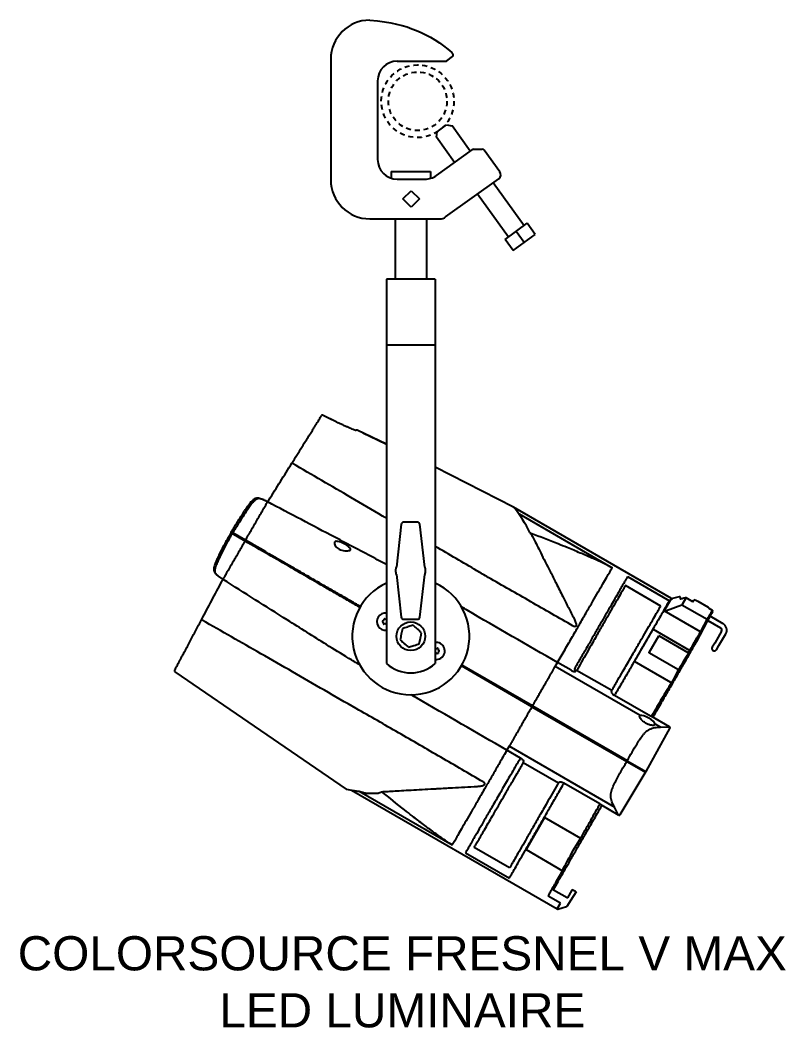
# Model space of a CAD drawing. Extents: x 5 to 346, y -5 to 215.
# Drawn here: x 65.04 to 84.65, y 63.89 to 89.68 of the extents above; entities that cross this region are included whole.
import ezdxf

# ---------------------------------------------------------------- set-up
doc = ezdxf.new("R2010")
doc.units = 0
doc.header["$LTSCALE"] = 0.5
doc.header["$MEASUREMENT"] = 0
doc.linetypes.add('HIDDEN', pattern=[0.375, 0.25, -0.125])
doc.layers.get('0').update_dxf_attribs({"linetype": 'CONTINUOUS'})
doc.layers.add('RISER', color=7, linetype='CONTINUOUS')
doc.styles.add('ARIAL', font='arial.ttf')

# ---------------------------------------------------------------- blocks, each defined once
blk = doc.blocks.new('*U75')
at = {"layer": 'RISER'}
for p, q in [((-2.224, 1.075), (-2.224, -2.01)), ((0.747, 1.037), (0.896, 1.145)), ((0.879, 1.246), (0.904, 1.213)), ((-0.524, 1.025), (0.715, 1.025)), ((-1.024, 0.525), (-1.024, -1.495)), ((0.503, -0.78), (0.743, -0.607)), ((0.743, -0.607), (0.882, -0.63)), ((1.347, -1.275), (0.882, -0.63)), ((0.481, -0.92), (0.503, -0.78)), ((0.946, -1.565), (0.481, -0.92)), ((0.48, -1.9), (1.396, -1.24)), ((1.431, -1.229), (1.656, -1.229)), ((2.104, -1.808), (1.705, -1.254)), ((-0.674, -1.802), (0.326, -1.802)), ((-0.674, -1.802), (-0.674, -1.972)), ((0.326, -1.802), (0.326, -1.972)), ((-0.524, -1.995), (0.188, -1.995)), ((0.717, -2.962), (2.076, -1.983)), ((-0.38, -2.502), (-0.168, -2.29)), ((-0.168, -2.29), (0.045, -2.502)), ((2.724, -3.185), (1.932, -2.087)), ((-0.168, -2.715), (-0.38, -2.502)), ((0.045, -2.502), (-0.168, -2.715)), ((2.323, -3.475), (1.531, -2.376)), ((-1.224, -3.01), (0.571, -3.01)), ((-0.574, -3.01), (-0.574, -4.55)), ((0.226, -3.01), (0.226, -4.55)), ((2.239, -3.535), (2.807, -3.125)), ((2.728, -3.614), (2.523, -3.33)), ((3.012, -3.409), (2.807, -3.125)), ((2.444, -3.819), (2.239, -3.535)), ((2.444, -3.819), (3.012, -3.409)), ((0.451, -4.55), (-0.799, -4.55)), ((-0.799, -4.55), (-0.799, -6.245)), ((0.451, -4.55), (0.451, -6.245)), ((0.451, -6.245), (-0.799, -6.245)), ((-0.799, -6.245), (-0.799, -14.393)), ((0.451, -6.245), (0.451, -14.393)), ((-2.433, -8.038), (-2.433, -8.038)), ((-2.071, -8.214), (-2.071, -8.214)), ((-0.799, -8.777), (-1.551, -8.417)), ((-3.221, -9.264), (-3.22, -9.263)), ((-3.202, -9.273), (-3.202, -9.273)), ((-3.854, -10.276), (-3.842, -10.256)), ((-3.841, -10.256), (-3.842, -10.256)), ((-4.416, -10.462), (-4.431, -10.485)), ((6.498, -12.727), (2.455, -10.393)), ((2.48, -10.408), (2.477, -10.406)), ((2.597, -10.562), (4.982, -11.939)), ((-0.419, -10.829), (-0.544, -11.926)), ((-0.005, -10.773), (-0.356, -10.773)), ((0.182, -11.923), (0.057, -10.828)), ((-4.773, -11.025), (-4.785, -11.046)), ((-4.42, -11.257), (-4.748, -11.068)), ((-4.408, -11.236), (-4.736, -11.046)), ((-4.885, -11.234), (-5.081, -11.611)), ((-5.047, -11.638), (-4.848, -11.256)), ((-4.865, -11.197), (-4.865, -11.197)), ((-4.848, -11.256), (-4.828, -11.218)), ((-5.081, -11.611), (-5.016, -11.484)), ((-5.016, -11.483), (-5.015, -11.483)), ((-5.016, -11.485), (-5.016, -11.484)), ((-5.015, -11.483), (-4.998, -11.45)), ((-4.998, -11.45), (-4.998, -11.45)), ((-5.17, -11.796), (-5.178, -11.814)), ((-5.177, -11.812), (-5.178, -11.814)), ((-5.118, -11.685), (-5.128, -11.704)), ((-5.119, -11.685), (-5.118, -11.684)), ((-5.082, -11.612), (-5.09, -11.629)), ((-5.085, -11.619), (-5.081, -11.611)), ((-5.082, -11.611), (-5.081, -11.611)), ((-5.081, -11.611), (-5.081, -11.611)), ((-5.201, -11.879), (-5.203, -11.882)), ((-5.199, -11.872), (-5.202, -11.882)), ((-5.198, -11.869), (-5.199, -11.872)), ((-0.544, -12.111), (-0.419, -13.207)), ((0.057, -13.205), (0.182, -12.11)), ((4.983, -11.94), (4.979, -11.946)), ((-4.974, -12.216), (-4.986, -12.237)), ((-4.985, -12.238), (-4.986, -12.237)), ((5.376, -12.167), (6.447, -12.785)), ((6.225, -12.921), (5.319, -12.398)), ((6.315, -13.044), (6.498, -12.727)), ((6.767, -12.896), (6.369, -13.045)), ((6.701, -12.685), (6.528, -12.731)), ((6.726, -12.706), (6.722, -12.747)), ((6.767, -12.896), (6.773, -12.884)), ((7.412, -13.269), (6.767, -12.896)), ((6.87, -12.716), (6.773, -12.884)), ((6.87, -12.716), (6.871, -12.716)), ((6.873, -12.712), (6.871, -12.716)), ((7.045, -12.812), (6.873, -12.712)), ((7.045, -12.812), (7.072, -12.773)), ((7.444, -12.956), (7.184, -12.806)), ((7.245, -13.58), (6.315, -13.044)), ((6.369, -13.045), (6.363, -13.046)), ((7.55, -13.034), (7.462, -12.984)), ((7.55, -13.034), (7.55, -13.034)), ((-5.534, -13.272), (-5.534, -13.271)), ((-5.517, -13.282), (-5.517, -13.283)), ((-0.356, -13.261), (-0.005, -13.261)), ((-0.114, -13.412), (-0.251, -13.457)), ((7.153, -13.825), (7.418, -13.325)), ((7.257, -13.557), (7.412, -13.269)), ((7.412, -13.269), (7.419, -13.257)), ((7.434, -13.294), (7.758, -13.481)), ((7.82, -13.373), (7.492, -13.183)), ((-0.388, -13.502), (-0.418, -13.643)), ((5.556, -14.339), (6.031, -13.517)), ((6.031, -13.517), (6.966, -14.057)), ((7.781, -13.566), (7.606, -13.87)), ((7.714, -13.932), (7.889, -13.629)), ((0.041, -13.887), (0.071, -13.746)), ((5.927, -14.111), (6.172, -13.686)), ((6.189, -13.685), (6.922, -14.108)), ((7.146, -13.822), (7.147, -13.822)), ((7.153, -13.825), (7.147, -13.822)), ((7.606, -13.87), (7.543, -13.978)), ((-0.233, -13.977), (-0.096, -13.932)), ((6.66, -14.543), (5.936, -14.124)), ((6.922, -14.108), (6.961, -14.064)), ((7.651, -14.04), (7.714, -13.932)), ((2.94, -15.478), (1.132, -14.434)), ((3.524, -14.466), (3.582, -14.366)), ((3.928, -14.566), (3.582, -14.366)), ((6.481, -14.874), (5.556, -14.339)), ((-6.221, -14.601), (-1.833, -17.605)), ((-6.221, -14.601), (-6.221, -14.601)), ((2.927, -15.499), (1.119, -14.455)), ((5.702, -15.723), (3.524, -14.466)), ((4.071, -14.567), (4.049, -14.591)), ((4.97, -15.085), (4.072, -14.567)), ((4.961, -15.117), (4.97, -15.086)), ((5.043, -15.21), (5.062, -15.177)), ((5.964, -15.742), (5.043, -15.21)), ((2.927, -15.499), (2.94, -15.478)), ((2.927, -15.499), (5.354, -16.9)), ((2.94, -15.478), (5.367, -16.879)), ((6, -15.726), (5.988, -15.745)), ((6.451, -16.013), (5.984, -15.743)), ((6.218, -16.021), (6.081, -15.942)), ((6.461, -16.041), (5.844, -17.154)), ((6.218, -16.021), (6.451, -16.013)), ((6.451, -16.013), (6.453, -16.014)), ((2.343, -16.511), (2.286, -16.611)), ((2.632, -16.811), (2.286, -16.611)), ((5.037, -18.066), (2.343, -16.511)), ((2.613, -16.843), (2.632, -16.811)), ((2.704, -16.934), (2.714, -16.903)), ((3.603, -17.453), (2.705, -16.935)), ((5.37, -16.909), (5.831, -17.175)), ((5.382, -16.888), (5.842, -17.153)), ((5.844, -17.154), (5.175, -18.267)), ((5.844, -17.154), (5.842, -17.153)), ((3.626, -17.429), (3.603, -17.453)), ((3.747, -17.454), (3.728, -17.487)), ((4.668, -17.987), (3.747, -17.454)), ((-1.821, -17.611), (-1.696, -17.634)), ((-1.696, -17.634), (-1.692, -17.636)), ((-1.693, -17.636), (3.571, -20.675)), ((-1.501, -17.66), (0.884, -19.037)), ((-1.328, -17.711), (-1.015, -17.71)), ((5.146, -18.273), (4.679, -18.003)), ((5.146, -18.273), (5.037, -18.066)), ((5.148, -18.274), (5.146, -18.273)), ((3.249, -18.334), (2.775, -19.156)), ((4.175, -18.868), (3.249, -18.334)), ((0.885, -19.037), (0.888, -19.031)), ((3.978, -19.189), (4.165, -18.885)), ((1.227, -19.235), (2.349, -19.883)), ((2.356, -19.622), (1.45, -19.099)), ((2.775, -19.156), (3.71, -19.696)), ((3.978, -19.189), (3.972, -19.198)), ((3.714, -19.689), (3.732, -19.633)), ((3.735, -19.628), (3.732, -19.633)), ((3.478, -20.179), (3.596, -19.97)), ((3.654, -20.53), (3.339, -20.347)), ((3.825, -20.391), (3.482, -20.193)), ((3.95, -20.197), (3.838, -20.387)), ((4.062, -20.239), (3.925, -20.451)), ((4.045, -20.229), (3.977, -20.19)), ((4.045, -20.229), (4.062, -20.239)), ((3.571, -20.675), (3.654, -20.53)), ((3.586, -20.677), (3.813, -20.616)), ((3.925, -20.451), (3.823, -20.608))]:
    blk.add_line(p, q, dxfattribs=at)
blk.add_lwpolyline([(-1.224, 2.075), (-1.027, 2.056), (-0.849, 2.033), (-0.687, 2.006), (-0.538, 1.975), (-0.4, 1.94), (-0.27, 1.901), (-0.146, 1.857), (-0.025, 1.809), (0.094, 1.757), (0.212, 1.699), (0.328, 1.637), (0.443, 1.57), (0.556, 1.498), (0.666, 1.42), (0.774, 1.336), (0.879, 1.246)], dxfattribs=at)
at = {"layer": 'RISER', "flags": 128}
for points in [[(-2.071, -8.214), (-2.433, -8.038), (-2.433, -8.038)], [(-2.071, -8.214), (-2.433, -8.038), (-2.433, -8.038)], [(-2.071, -8.214), (-2.107, -8.196), (-2.251, -8.127), (-2.433, -8.038)], [(-1.405, -8.487), (-1.369, -8.504), (-1.224, -8.573), (-0.799, -8.777)], [(2.455, -10.393), (0.451, -9.364)], [(7.44, -13.282), (7.459, -13.247), (7.534, -13.105), (7.557, -13.061)], [(7.42, -13.319), (7.42, -13.322), (7.418, -13.325)], [(7.622, -14.067), (7.642, -14.053), (7.651, -14.04)], [(6.677, -14.553), (6.658, -14.588), (6.582, -14.729), (6.508, -14.868)]]:
    blk.add_lwpolyline(points, dxfattribs=at)
at = {"layer": 'RISER', "linetype": 'HIDDEN'}
for radius in [0.93, 0.75]:
    blk.add_circle((0, 0), radius, dxfattribs=at)
at = {"layer": 'RISER'}
blk.add_circle((-0.174, -13.695), 0.367, dxfattribs=at)
for centre, radius, start, end in [((-1.224, 1.075), 1, 90, 180), ((0.715, 1.075), 0.05, 270, 309.8056), ((0.864, 1.183), 0.05, 309.8056, 37.5798), ((-0.524, 0.525), 0.5, 90, 180), ((1.431, -1.289), 0.06, 90, 125.7855), ((1.656, -1.289), 0.06, 35.7855, 90), ((-0.524, -1.495), 0.5, 180, 270), ((-1.224, -2.01), 1, 180, 270), ((0.188, -1.495), 0.5, 270, 305.7855), ((2.003, -1.881), 0.125, 305.7855, 35.7855), ((0.571, -2.76), 0.25, 270, 305.7855), ((-2.442, -8.056), 0.02, 64.1032, 148), ((-2.442, -8.056), 0.02, 64.068, 147.9515), ((-1.559, -8.435), 0.02, 65.2947, 164.0123), ((-0.283, -12.587), 3.515, 26.1992, 38.4348), ((2.618, -10.517), 0.0495, 223.6131, 244.6762), ((2.92, -11.01), 0.0559, 206.6676, 250.8806), ((-0.174, -13.695), 1.5, 114.6243, 65.3757), ((6.518, -12.693), 0.04, 240, 285), ((6.706, -12.704), 0.02, 354.375, 107.0854), ((6.863, -12.73), 0.02, 60, 105.0867), ((7.088, -12.785), 0.0199, 59.7775, 144.8455), ((-0.823, -13.32), 0.22, 83.6011, 276.3989), ((7.442, -12.979), 0.02, 348.1318, 60.1097), ((7.54, -13.051), 0.02, 332.0101, 60), ((7.54, -13.052), 0.0199, 332.24, 60.1916), ((-5.497, -13.234), 0.0518, 224.8977, 247.6299), ((-5.495, -13.231), 0.0562, 226.2844, 247.1967), ((-0.823, -13.32), 0.0787, 163.3771, 178.3771), ((-0.916, -13.355), 0.04, 332.0059, 69.7483), ((-0.9, -13.257), 0.04, 272.0059, 9.7483), ((-0.823, -13.32), 0.0787, 223.3771, 238.3771), ((-0.839, -13.417), 0.04, 32.0059, 129.7483), ((-0.823, -13.32), 0.0787, 103.3771, 118.3771), ((-0.807, -13.222), 0.04, 212.0059, 282.7266), ((-0.823, -13.32), 0.0787, 283.3771, 288.1431), ((7.727, -13.535), 0.188, 330, 60), ((7.727, -13.535), 0.0625, 330, 60), ((0.476, -14.07), 0.22, 60, 96.3989), ((0.476, -14.07), 0.22, 263.6011, 60), ((6.182, -13.702), 0.0189, 67.0044, 120.3901), ((0.476, -13.97), 0.04, 232.1998, 318.8712), ((0.476, -14.169), 0.04, 41.1288, 127.8002), ((0.476, -14.07), 0.0787, 52.5, 67.5), ((0.476, -14.07), 0.0787, 292.5, 307.5), ((0.562, -14.02), 0.04, 161.1288, 258.8712), ((0.562, -14.119), 0.04, 101.1288, 198.8712), ((0.476, -14.07), 0.0787, 352.5, 7.5), ((5.767, -14.223), 0.196, 30.4628, 35.1188), ((6.958, -14.074), 0.0185, 341.061, 65.4834), ((7.597, -14.009), 0.0625, 150, 293.2267), ((-0.174, -13.695), 0.937, 228.1897, 311.8103), ((-6.21, -14.584), 0.02, 153.4536, 235.465), ((-6.21, -14.584), 0.02, 152, 235.6018), ((4.079, -14.54), 0.0594, 154.8259, 239.6029), ((6.625, -14.618), 0.0833, 50.981, 64.7249), ((6.474, -14.891), 0.0192, 356.8452, 68.2112), ((6.443, -16.031), 0.02, 331, 348.7013), ((5.158, -18.257), 0.02, 311.2987, 329), ((3.487, -20.184), 0.01, 150.5, 240), ((3.967, -20.208), 0.02, 60, 149.5), ((3.806, -20.597), 0.02, 288.5596, 327), ((3.83, -20.382), 0.01, 240, 329.5), ((3.581, -20.658), 0.02, 240, 285)]:
    blk.add_arc(centre, radius, start, end, dxfattribs=at)
for centre, major_axis, ratio, start_param, end_param in [((-0.356, -10.835), (0.0606, -0.017), 0.988785, 1.841761, 3.2937), ((-0.005, -10.835), (0.0606, 0.017), 0.988785, 6.131077, 7.583017), ((4.83, -16.583), (4.632, 1.056), 0.885229, 0.851682, 0.870281), ((-0.356, -13.199), (0.0606, 0.017), 0.988785, 2.989485, 4.441424), ((-0.005, -13.199), (0.0606, -0.017), 0.988785, 4.983354, 6.435293), ((0.057, -13.205), (0.00086, 0.0075), 0.069473, 4.51422, 4.720343), ((5.883, -15.847), (0.195, -0.113), 0.305735, 0.247507, 2.894086), ((6.444, -16.029), (0.0243, 0.0149), 0.57609, 5.028937, 5.179935), ((5.157, -18.258), (0.0007, 0.0284), 0.57609, 4.244843, 4.395841)]:
    blk.add_ellipse(centre, major_axis=major_axis, ratio=ratio, start_param=start_param, end_param=end_param, dxfattribs=at)
for points, knots in [([(-3.22, -9.263), (-3.177, -9.195), (-3.092, -9.058), (-2.964, -8.854), (-2.855, -8.679), (-2.764, -8.534), (-2.698, -8.428), (-2.644, -8.341), (-2.596, -8.265), (-2.557, -8.202), (-2.519, -8.141), (-2.489, -8.094), (-2.47, -8.062), (-2.463, -8.051), (-2.459, -8.045)], [0, 0, 0, 0, 0.094879, 0.189762, 0.284287, 0.343855, 0.40327, 0.45281, 0.502358, 0.568912, 0.63566, 0.756781, 0.878383, 1, 1, 1, 1]), ([(-1.578, -8.43), (-1.583, -8.428), (-1.597, -8.424), (-1.628, -8.412), (-1.676, -8.393), (-1.735, -8.368), (-1.803, -8.339), (-1.878, -8.305), (-1.968, -8.264), (-2.033, -8.232), (-2.071, -8.214)], [0.1300216, 0.1300216, 0.1300216, 0.1300216, 0.1975383, 0.3059256, 0.4143161, 0.5232246, 0.6321348, 0.741656, 0.8511764, 1, 1, 1, 1]), ([(-3.81, -10.207), (-3.712, -10.05), (-3.515, -9.735), (-3.319, -9.421), (-3.221, -9.264)], [0, 0, 0, 0, 0.499687, 1, 1, 1, 1]), ([(-0.799, -10.672), (-0.831, -10.654), (-1.134, -10.479), (-1.935, -10.012), (-2.704, -9.564), (-3.202, -9.273), (-3.208, -9.27), (-3.214, -9.266), (-3.22, -9.263)], [0.3391679, 0.3391679, 0.3391679, 0.3391679, 0.3657736, 0.5886782, 1, 1, 1, 1.0048298, 1.0048298, 1.0048298, 1.0048298]), ([(-3.845, -10.251), (-3.857, -10.245), (-3.888, -10.229), (-3.939, -10.206), (-3.996, -10.184), (-4.045, -10.168), (-4.092, -10.159), (-4.136, -10.163), (-4.176, -10.178), (-4.214, -10.203), (-4.251, -10.237), (-4.291, -10.283), (-4.337, -10.344), (-4.379, -10.405), (-4.406, -10.446), (-4.416, -10.462)], [0.0003239, 0.0003239, 0.0003239, 0.0003239, 0.0560123, 0.1387199, 0.2175145, 0.3038173, 0.3659372, 0.4281991, 0.4923071, 0.5534273, 0.6212371, 0.7040175, 0.802441, 0.9254708, 1, 1, 1, 1]), ([(-4.408, -11.236), (-4.36, -11.152), (-4.26, -10.979), (-4.133, -10.76), (-4.03, -10.581), (-3.966, -10.47), (-3.919, -10.39), (-3.889, -10.338), (-3.866, -10.297), (-3.858, -10.283), (-3.854, -10.276)], [0, 0, 0, 0, 0.238123, 0.495164, 0.628011, 0.757813, 0.820871, 0.882331, 0.942052, 1, 1, 1, 1]), ([(-4.032, -10.176), (-4.032, -10.176), (-4.033, -10.176), (-4.054, -10.171), (-4.094, -10.17), (-4.153, -10.2), (-4.221, -10.264), (-4.291, -10.353), (-4.348, -10.437), (-4.381, -10.487), (-4.391, -10.503)], [0, 0, 0, 0, 0.000004, 0.008262, 0.142205, 0.284695, 0.453337, 0.677401, 0.902636, 1, 1, 1, 1]), ([(-3.842, -10.256), (-3.865, -10.244), (-3.908, -10.222), (-3.974, -10.194), (-4.014, -10.181), (-4.032, -10.176), (-4.032, -10.176)], [0, 0, 0, 0, 0.362093, 0.677231, 0.999989, 1, 1, 1, 1]), ([(-3.833, -10.245), (-3.833, -10.245), (-3.834, -10.246), (-3.838, -10.25), (-3.842, -10.251), (-3.844, -10.251), (-3.845, -10.251)], [0, 0, 0, 0, 0.0037591, 0.2935766, 0.6668823, 0.7568196, 0.7568196, 0.7568196, 0.7568196]), ([(-3.837, -10.257), (-3.838, -10.257), (-3.839, -10.256), (-3.84, -10.256), (-3.841, -10.256)], [0, 0, 0, 0, 0.958991, 1, 1, 1, 1]), ([(-0.799, -11.86), (-0.888, -11.812), (-1.327, -11.577), (-2.341, -11.045), (-3.264, -10.559), (-3.837, -10.257)], [0.1694371, 0.1694371, 0.1694371, 0.1694371, 0.2429146, 0.5304373, 1, 1, 1, 1]), ([(-3.833, -10.245), (-3.833, -10.245), (-3.829, -10.239), (-3.822, -10.226), (-3.813, -10.213), (-3.81, -10.207)], [0, 0, 0, 0, 0.007548, 0.56502, 1, 1, 1, 1]), ([(-4.773, -11.025), (-4.759, -11.003), (-4.729, -10.955), (-4.691, -10.895), (-4.592, -10.737), (-4.508, -10.605), (-4.431, -10.486)], [0, 0, 0, 0, 0.122355, 0.265972, 0.332488, 1, 1, 1, 1]), ([(-4.391, -10.503), (-4.469, -10.623), (-4.554, -10.756), (-4.654, -10.916), (-4.692, -10.976), (-4.722, -11.024), (-4.736, -11.046)], [0, 0, 0, 0, 0.669735, 0.736168, 0.87946, 1, 1, 1, 1]), ([(-4.785, -11.046), (-4.797, -11.069), (-4.824, -11.119), (-4.85, -11.17), (-4.865, -11.197)], [0, 0, 0, 0, 0.46003, 1, 1, 1, 1]), ([(-4.828, -11.218), (-4.813, -11.191), (-4.787, -11.141), (-4.76, -11.091), (-4.748, -11.068)], [0, 0, 0, 0, 0.543118, 1, 1, 1, 1]), ([(2.902, -11.063), (2.919, -11.097), (2.953, -11.165), (3.029, -11.317), (3.124, -11.504), (3.237, -11.729), (3.364, -11.98), (3.47, -12.189), (3.587, -12.42), (3.704, -12.652), (3.859, -12.956), (3.957, -13.149), (4.005, -13.245)], [0, 0, 0, 0, 0.107697, 0.215792, 0.323398, 0.430668, 0.538364, 0.645859, 0.67702, 0.801772, 0.900879, 1, 1, 1, 1]), ([(3.827, -11.424), (3.749, -11.393), (3.443, -11.269), (3.133, -11.151), (2.902, -11.063)], [0, 0, 0, 0, 0.251576, 1, 1, 1, 1]), ([(-4.998, -11.45), (-4.969, -11.394), (-4.933, -11.327), (-4.898, -11.259), (-4.891, -11.247)], [0, 0, 0, 0, 0.818564, 1, 1, 1, 1]), ([(-4.42, -11.257), (-4.468, -11.34), (-4.568, -11.513), (-4.695, -11.733), (-4.798, -11.912), (-4.862, -12.022), (-4.908, -12.103), (-4.938, -12.155), (-4.962, -12.195), (-4.97, -12.209), (-4.974, -12.216)], [0, 0, 0, 0, 0.238123, 0.495164, 0.628011, 0.757813, 0.820871, 0.882331, 0.942052, 1, 1, 1, 1]), ([(-4.865, -11.197), (-4.866, -11.199), (-4.873, -11.212), (-4.88, -11.224), (-4.885, -11.234)], [0, 0, 0, 0, 0.200095, 1, 1, 1, 1]), ([(-1.479, -12.955), (-1.488, -12.95), (-1.596, -12.888), (-1.801, -12.769), (-2.091, -12.602), (-2.425, -12.409), (-2.803, -12.191), (-3.481, -11.799), (-4.022, -11.487), (-4.42, -11.257)], [0.0014109, 0.0014109, 0.0014109, 0.0014109, 0.0108115, 0.1078628, 0.2050212, 0.3021508, 0.4471608, 0.5921813, 1, 1, 1, 1]), ([(-1.466, -12.934), (-1.476, -12.928), (-1.584, -12.866), (-1.789, -12.748), (-2.079, -12.58), (-2.413, -12.387), (-2.79, -12.169), (-3.469, -11.778), (-4.009, -11.466), (-4.408, -11.236)], [0.0009897, 0.0009897, 0.0009897, 0.0009897, 0.0103941, 0.1074864, 0.2046858, 0.3018563, 0.4469275, 0.5920093, 1, 1, 1, 1]), ([(-2.124, -11.281), (-2.118, -11.276), (-2.105, -11.263), (-2.065, -11.264), (-2.004, -11.277), (-1.935, -11.302), (-1.865, -11.336), (-1.803, -11.373), (-1.755, -11.411), (-1.724, -11.445), (-1.713, -11.472), (-1.726, -11.491), (-1.763, -11.504), (-1.826, -11.508), (-1.901, -11.503), (-1.976, -11.485), (-2.039, -11.455), (-2.086, -11.416), (-2.117, -11.373), (-2.134, -11.327), (-2.133, -11.296), (-2.126, -11.284), (-2.124, -11.281)], [0, 0, 0, 0, 0.044414, 0.10063, 0.155228, 0.208628, 0.259907, 0.309566, 0.358782, 0.408833, 0.460657, 0.510273, 0.569147, 0.627928, 0.68889, 0.737411, 0.785885, 0.828053, 0.870955, 0.92168, 0.981976, 1, 1, 1, 1]), ([(-4.998, -11.45), (-4.999, -11.452), (-5.005, -11.463), (-5.011, -11.474), (-5.016, -11.483)], [0, 0, 0, 0, 0.200146, 1, 1, 1, 1]), ([(-5.016, -11.484), (-5.016, -11.484), (-5.015, -11.484), (-5.015, -11.483), (-5.015, -11.483)], [0, 0, 0, 0, 0.019911, 1, 1, 1, 1]), ([(3.979, -13.433), (3.618, -13.225), (2.895, -12.809), (2.072, -12.341), (1.614, -12.073), (1.517, -12.016), (1.162, -11.809), (0.807, -11.601), (0.451, -11.393)], [0, 0, 0, 0, 0.440507, 0.881014, 1, 1, 1, 1.434535, 1.434535, 1.434535, 1.434535]), ([(4.983, -11.94), (4.983, -11.94), (4.983, -11.94), (4.982, -11.94), (4.981, -11.939), (4.98, -11.939), (4.978, -11.938), (4.975, -11.936), (4.97, -11.934), (4.962, -11.93), (4.89, -11.893), (4.723, -11.811), (4.46, -11.691), (4.152, -11.558), (3.939, -11.471), (3.827, -11.424)], [0, 0, 0, 0, 0.000002, 0.000095, 0.001021, 0.002601, 0.004396, 0.007049, 0.011041, 0.017321, 0.029537, 0.205584, 0.459405, 0.713257, 1, 1, 1, 1]), ([(-5.09, -11.629), (-5.095, -11.638), (-5.116, -11.678), (-5.147, -11.744), (-5.182, -11.82), (-5.204, -11.885), (-5.217, -11.939), (-5.22, -11.986), (-5.212, -12.031), (-5.196, -12.066), (-5.181, -12.083), (-5.176, -12.088)], [0, 0, 0, 0, 0.062138, 0.262844, 0.41969, 0.555612, 0.667591, 0.762106, 0.853177, 0.951216, 1, 1, 1, 1]), ([(-5.163, -12.097), (-5.17, -12.085), (-5.187, -12.056), (-5.189, -11.995), (-5.168, -11.905), (-5.126, -11.8), (-5.082, -11.708), (-5.055, -11.654), (-5.047, -11.638)], [0, 0, 0, 0, 0.1002275, 0.2496911, 0.4265856, 0.6616139, 0.897871, 1, 1, 1, 1]), ([(-5.176, -12.089), (-5.174, -12.092), (-5.163, -12.106), (-5.137, -12.129), (-5.096, -12.164), (-5.047, -12.2), (-5.011, -12.224), (-4.992, -12.236), (-4.991, -12.237)], [0, 0, 0, 0, 0.049824, 0.241936, 0.479263, 0.725561, 0.97904, 1, 1, 1, 1]), ([(-5.15, -12.112), (-5.15, -12.112), (-5.152, -12.11), (-5.156, -12.105), (-5.16, -12.1), (-5.163, -12.097)], [0, 0, 0, 0, 0.000089, 0.354147, 1, 1, 1, 1]), ([(-4.986, -12.237), (-5.008, -12.223), (-5.049, -12.196), (-5.105, -12.154), (-5.136, -12.126), (-5.15, -12.112), (-5.15, -12.112)], [0, 0, 0, 0, 0.362093, 0.677231, 0.999989, 1, 1, 1, 1]), ([(-0.544, -12.111), (-0.544, -12.111), (-0.544, -12.111), (-0.544, -12.111), (-0.545, -12.103), (-0.549, -12.09), (-0.553, -12.063), (-0.556, -12.031), (-0.556, -11.996), (-0.552, -11.959), (-0.547, -11.939), (-0.544, -11.926)], [-0.00015, -0.00015, -0.00015, -0.00015, 0, 0, 0, 0.148199, 0.266623, 0.443454, 0.621102, 0.744676, 1, 1, 1, 1]), ([(0.182, -11.923), (0.182, -11.923), (0.182, -11.923), (0.182, -11.924), (0.184, -11.931), (0.187, -11.944), (0.192, -11.972), (0.195, -12.004), (0.194, -12.038), (0.19, -12.076), (0.185, -12.096), (0.182, -12.109), (0.182, -12.109), (0.182, -12.11), (0.182, -12.11)], [-0.006039, -0.006039, -0.006039, -0.006039, 0, 0, 0, 0.148199, 0.266623, 0.443454, 0.621102, 0.744676, 1, 1, 1, 1.006447, 1.006447, 1.006447, 1.006447]), ([(3.6, -14.333), (3.667, -14.218), (3.8, -13.988), (3.989, -13.661), (4.169, -13.349), (4.336, -13.059), (4.49, -12.792), (4.627, -12.555), (4.746, -12.35), (4.844, -12.179), (4.926, -12.038), (4.961, -11.977), (4.979, -11.946)], [0, 0, 0, 0, 0.0974506, 0.1949012, 0.2923518, 0.3921089, 0.4918661, 0.5916233, 0.6913805, 0.7911377, 0.8908949, 1, 1, 1, 1]), ([(4.982, -11.939), (4.982, -11.939), (4.982, -11.939), (4.983, -11.94), (4.983, -11.94), (4.983, -11.94)], [0, 0, 0, 0, 0.348063, 0.505974, 1, 1, 1, 1]), ([(-5.534, -13.271), (-5.447, -13.108), (-5.273, -12.781), (-5.099, -12.453), (-5.012, -12.289)], [0, 0, 0, 0, 0.499476, 1, 1, 1, 1]), ([(-5.012, -12.289), (-5.009, -12.283), (-5.001, -12.269), (-4.994, -12.256), (-4.991, -12.25), (-4.991, -12.25)], [0, 0, 0, 0, 0.43498, 0.992452, 1, 1, 1, 1]), ([(-4.991, -12.237), (-4.99, -12.239), (-4.989, -12.24), (-4.989, -12.245), (-4.99, -12.248), (-4.991, -12.25)], [0, 0, 0, 0, 0.149139, 0.626504, 1, 1, 1, 1]), ([(-4.985, -12.238), (-4.985, -12.238), (-4.984, -12.239), (-4.983, -12.24), (-4.982, -12.241)], [0, 0, 0, 0, 0.041009, 1, 1, 1, 1]), ([(-1.482, -14.428), (-1.576, -14.372), (-1.863, -14.203), (-2.482, -13.818), (-3.551, -13.142), (-4.435, -12.586), (-4.982, -12.241)], [0.0031166, 0.0031166, 0.0031166, 0.0031166, 0.0824335, 0.2434685, 0.5307809, 1, 1, 1, 1]), ([(5.376, -12.167), (5.369, -12.179), (5.362, -12.191), (5.355, -12.204), (5.351, -12.211), (5.347, -12.219), (5.342, -12.226), (5.329, -12.248), (5.304, -12.292), (5.249, -12.388), (5.181, -12.506), (5.099, -12.648), (5.006, -12.81), (4.9, -12.994), (4.781, -13.199), (4.651, -13.426), (4.51, -13.671), (4.358, -13.935), (4.196, -14.216), (4.082, -14.415), (4.025, -14.514)], [-0.071836, -0.071836, -0.071836, -0.071836, -0.027171, -0.027171, -0.027171, 0, 0, 0, 0.079801, 0.159601, 0.241622, 0.323642, 0.405066, 0.486489, 0.570271, 0.654054, 0.739197, 0.824341, 0.91217, 1, 1, 1, 1]), ([(5.319, -12.398), (5.306, -12.42), (5.281, -12.463), (5.222, -12.566), (5.137, -12.713), (5.02, -12.917), (4.883, -13.156), (4.726, -13.428), (4.553, -13.73), (4.386, -14.022), (4.231, -14.292), (4.139, -14.454), (4.093, -14.535)], [0, 0, 0, 0, 0.076832, 0.153663, 0.268693, 0.384089, 0.499118, 0.61413, 0.729509, 0.844521, 0.92226, 1, 1, 1, 1]), ([(6.447, -12.785), (6.446, -12.787), (6.43, -12.815), (6.388, -12.887), (6.304, -13.033), (6.195, -13.22), (6.064, -13.448), (5.911, -13.712), (5.749, -13.991), (5.584, -14.277), (5.418, -14.563), (5.245, -14.863), (5.122, -15.072), (5.062, -15.177)], [0, 0, 0, 0, 0.00842, 0.114856, 0.221631, 0.328066, 0.434502, 0.541276, 0.647712, 0.735593, 0.823856, 0.912119, 1, 1, 1, 1]), ([(6.734, -12.744), (6.73, -12.745), (6.726, -12.746), (6.722, -12.747), (6.722, -12.747)], [0, 0, 0, 0, 0.5824381, 0.6139335, 0.6139335, 0.6139335, 0.6139335]), ([(6.857, -12.711), (6.829, -12.718), (6.787, -12.729), (6.746, -12.74), (6.734, -12.744)], [0, 0, 0, 0, 0.6999994, 1, 1, 1, 1]), ([(7.101, -12.768), (7.101, -12.768), (7.1, -12.768), (7.099, -12.767), (7.099, -12.767), (7.098, -12.767)], [0, 0, 0, 0, 0.139783, 0.569652, 1, 1, 1, 1]), ([(7.184, -12.806), (7.184, -12.806), (7.183, -12.805), (7.18, -12.804), (7.179, -12.803), (7.178, -12.803)], [0, 0, 0, 0, 0.133341, 0.566425, 1, 1, 1, 1]), ([(3.582, -14.366), (2.809, -13.92), (1.991, -13.448), (1.173, -12.975), (1.128, -12.949)], [0, 0, 0, 0, 0.944041, 1, 1, 1, 1]), ([(4.986, -15.051), (5.033, -14.971), (5.128, -14.81), (5.284, -14.542), (5.454, -14.251), (5.628, -13.95), (5.786, -13.678), (5.924, -13.439), (6.042, -13.236), (6.127, -13.09), (6.187, -12.986), (6.212, -12.943), (6.225, -12.921)], [0, 0, 0, 0, 0.077625, 0.15525, 0.270295, 0.385708, 0.500754, 0.615773, 0.731159, 0.846178, 0.923089, 1, 1, 1, 1]), ([(6.363, -13.046), (6.355, -13.047), (6.338, -13.048), (6.323, -13.046), (6.315, -13.044), (6.315, -13.044)], [0, 0, 0, 0, 0.47515, 0.994129, 1, 1, 1, 1]), ([(7.419, -13.257), (7.434, -13.231), (7.465, -13.179), (7.501, -13.117), (7.531, -13.067), (7.543, -13.045), (7.55, -13.034)], [0, 0, 0, 0, 0.248159, 0.496319, 0.748159, 1, 1, 1, 1]), ([(7.452, -12.962), (7.452, -12.962), (7.452, -12.962), (7.451, -12.961), (7.45, -12.96), (7.447, -12.958), (7.445, -12.957), (7.444, -12.956)], [0, 0, 0, 0, 0.140332, 0.35603, 0.57116, 0.785673, 1, 1, 1, 1]), ([(-6.227, -14.575), (-6.228, -14.575), (-6.228, -14.576), (-6.226, -14.573), (-6.216, -14.554), (-6.197, -14.519), (-6.176, -14.478), (-6.154, -14.438), (-6.126, -14.384), (-6.092, -14.32), (-6.057, -14.255), (-6.014, -14.173), (-5.96, -14.073), (-5.897, -13.954), (-5.803, -13.777), (-5.682, -13.549), (-5.583, -13.364), (-5.534, -13.272)], [0, 0, 0, 0, 0.12397, 0.256406, 0.388692, 0.520853, 0.570436, 0.620028, 0.669332, 0.698151, 0.726926, 0.755752, 0.7846, 0.82042, 0.856311, 0.928095, 1, 1, 1, 1]), ([(1.677, -17.422), (1.316, -17.212), (0.594, -16.794), (-0.487, -16.163), (-1.484, -15.597), (-2.389, -15.079), (-3.2, -14.607), (-4.244, -14.01), (-5.016, -13.569), (-5.517, -13.282)], [0, 0, 0, 0, 0.150774, 0.301547, 0.452306, 0.565337, 0.678371, 0.79141, 1, 1, 1, 1]), ([(-0.006, -13.509), (-0.035, -13.483), (-0.071, -13.45), (-0.106, -13.419), (-0.114, -13.412)], [0, 0, 0, 0, 0.788999, 1, 1, 1, 1]), ([(4.005, -13.245), (4.02, -13.277), (4.042, -13.322), (4.057, -13.382), (4.06, -13.415), (4.053, -13.435), (4.045, -13.445), (4.038, -13.448), (4.033, -13.449), (4.032, -13.449), (4.032, -13.449)], [0, 0, 0, 0, 0.449243, 0.632595, 0.816647, 0.890604, 0.938677, 0.98727, 0.999991, 1, 1, 1, 1]), ([(7.417, -13.325), (7.418, -13.324), (7.418, -13.323), (7.422, -13.316), (7.428, -13.304), (7.434, -13.292), (7.438, -13.285), (7.44, -13.282)], [0, 0, 0, 0, 0.2194356, 0.4388596, 0.6583507, 0.8779654, 1, 1, 1, 1]), ([(7.418, -13.325), (7.418, -13.325), (7.418, -13.325), (7.418, -13.325), (7.417, -13.325)], [0, 0, 0, 0, 0.511531, 1, 1, 1, 1]), ([(-0.418, -13.643), (-0.419, -13.646), (-0.429, -13.694), (-0.439, -13.741), (-0.448, -13.784)], [0, 0, 0, 0, 0.070214, 1, 1, 1, 1]), ([(-0.251, -13.457), (-0.254, -13.458), (-0.301, -13.473), (-0.346, -13.488), (-0.388, -13.502)], [0, 0, 0, 0, 0.070214, 1, 1, 1, 1]), ([(0.101, -13.605), (0.074, -13.581), (0.038, -13.549), (0.002, -13.516), (-0.006, -13.509)], [0, 0, 0, 0, 0.768151, 1, 1, 1, 1]), ([(0.071, -13.746), (0.072, -13.743), (0.082, -13.695), (0.092, -13.648), (0.101, -13.605)], [0, 0, 0, 0, 0.0702136, 1, 1, 1, 1]), ([(4.032, -13.449), (4.032, -13.449), (4.027, -13.45), (4.012, -13.449), (3.994, -13.442), (3.983, -13.435), (3.979, -13.433)], [0, 0, 0, 0, 0.000042, 0.307892, 0.779978, 1, 1, 1, 1]), ([(6.966, -14.057), (6.993, -14.011), (7.047, -13.918), (7.12, -13.793), (7.187, -13.679), (7.225, -13.613), (7.245, -13.58)], [0, 0, 0, 0, 0.24797, 0.49594, 0.74797, 1, 1, 1, 1]), ([(7.245, -13.58), (7.245, -13.579), (7.247, -13.576), (7.251, -13.568), (7.255, -13.561), (7.257, -13.557)], [0, 0, 0, 0, 0.240361, 0.620133, 1, 1, 1, 1]), ([(-0.448, -13.784), (-0.441, -13.791), (-0.406, -13.822), (-0.369, -13.855), (-0.341, -13.88)], [0, 0, 0, 0, 0.2110008, 1, 1, 1, 1]), ([(-0.341, -13.88), (-0.332, -13.888), (-0.296, -13.921), (-0.26, -13.953), (-0.233, -13.977)], [0, 0, 0, 0, 0.231849, 1, 1, 1, 1]), ([(-0.096, -13.932), (-0.093, -13.931), (-0.046, -13.916), (-0.001, -13.901), (0.041, -13.887)], [0, 0, 0, 0, 0.070214, 1, 1, 1, 1]), ([(7.146, -13.822), (7.131, -13.849), (7.1, -13.902), (7.032, -14.019), (6.939, -14.181), (6.813, -14.4), (6.669, -14.649), (6.508, -14.928), (6.333, -15.231), (6.17, -15.513), (6.064, -15.696), (6.024, -15.766)], [0, 0, 0, 0, 0.080421, 0.160842, 0.287564, 0.41469, 0.541412, 0.668134, 0.79526, 0.921982, 1, 1, 1, 1]), ([(6.93, -14.134), (6.89, -14.201), (6.811, -14.333), (6.722, -14.48), (6.677, -14.553)], [0, 0, 0, 0, 0.498555, 1, 1, 1, 1]), ([(6.969, -14.09), (6.968, -14.092), (6.961, -14.1), (6.948, -14.115), (6.936, -14.128), (6.93, -14.134)], [0, 0, 0, 0, 0.111581, 0.557907, 1, 1, 1, 1]), ([(6.961, -14.064), (6.962, -14.063), (6.963, -14.062), (6.965, -14.059), (6.966, -14.057)], [0, 0, 0, 0, 0.344128, 1, 1, 1, 1]), ([(6.976, -14.08), (6.974, -14.083), (6.971, -14.088), (6.97, -14.09), (6.969, -14.09)], [0, 0, 0, 0, 0.655914, 1, 1, 1, 1]), ([(2.94, -15.478), (2.967, -15.431), (3.014, -15.349), (3.079, -15.236), (3.138, -15.135), (3.191, -15.042), (3.244, -14.95), (3.29, -14.871), (3.331, -14.8), (3.37, -14.733), (3.408, -14.667), (3.438, -14.616), (3.46, -14.577), (3.476, -14.549), (3.492, -14.521), (3.508, -14.494), (3.518, -14.476), (3.524, -14.466)], [0, 0, 0, 0, 0.105034, 0.187559, 0.254246, 0.33516, 0.398354, 0.464809, 0.518511, 0.565088, 0.631136, 0.706251, 0.753515, 0.812553, 0.861764, 0.922535, 1, 1, 1, 1]), ([(3.928, -14.566), (3.931, -14.567), (3.945, -14.575), (3.971, -14.587), (4.003, -14.597), (4.033, -14.6), (4.043, -14.594), (4.049, -14.591)], [0, 0, 0, 0, 0.0499, 0.250025, 0.449094, 0.69024, 1, 1, 1, 1]), ([(4.072, -14.567), (4.072, -14.567), (4.071, -14.567), (4.071, -14.567), (4.071, -14.567)], [0, 0, 0, 0, 0.279023, 1, 1, 1, 1]), ([(4.093, -14.535), (4.093, -14.536), (4.091, -14.538), (4.086, -14.546), (4.078, -14.558), (4.074, -14.564), (4.072, -14.566), (4.072, -14.567)], [0, 0, 0, 0, 0.005599, 0.198958, 0.551538, 0.937833, 1, 1, 1, 1]), ([(6.493, -14.892), (6.454, -14.957), (6.376, -15.086), (6.253, -15.29), (6.128, -15.503), (6.043, -15.651), (6, -15.726)], [0, 0, 0, 0, 0.247833, 0.495671, 0.747836, 1, 1, 1, 1]), ([(6.508, -14.868), (6.504, -14.873), (6.5, -14.882), (6.495, -14.89), (6.493, -14.892)], [0, 0, 0, 0, 0.653795, 1, 1, 1, 1]), ([(2.286, -16.611), (1.513, -16.165), (0.696, -15.693), (-0.122, -15.221), (-0.168, -15.195)], [0, 0, 0, 0, 0.9424798, 0.9980116, 0.9980116, 0.9980116, 0.9980116]), ([(4.961, -15.117), (4.96, -15.122), (4.96, -15.132), (4.971, -15.151), (4.99, -15.171), (5.014, -15.191), (5.033, -15.204), (5.043, -15.21)], [0, 0, 0, 0, 0.238747, 0.459756, 0.647402, 0.823459, 1, 1, 1, 1]), ([(4.97, -15.085), (4.97, -15.085), (4.971, -15.082), (4.974, -15.075), (4.981, -15.063), (4.985, -15.054), (4.986, -15.051), (4.986, -15.051)], [0, 0, 0, 0, 0.062167, 0.448462, 0.801042, 0.994401, 1, 1, 1, 1]), ([(4.97, -15.086), (4.97, -15.086), (4.97, -15.086), (4.97, -15.085), (4.97, -15.085)], [0, 0, 0, 0, 0.275935, 1, 1, 1, 1]), ([(2.927, -15.499), (2.901, -15.546), (2.853, -15.628), (2.788, -15.74), (2.73, -15.842), (2.676, -15.935), (2.623, -16.027), (2.577, -16.106), (2.536, -16.177), (2.498, -16.244), (2.459, -16.31), (2.43, -16.361), (2.407, -16.4), (2.391, -16.428), (2.375, -16.456), (2.36, -16.483), (2.349, -16.501), (2.343, -16.511)], [0, 0, 0, 0, 0.105034, 0.187559, 0.254246, 0.33516, 0.398354, 0.464809, 0.518511, 0.565088, 0.631136, 0.706251, 0.753515, 0.812553, 0.861764, 0.922535, 1, 1, 1, 1]), ([(6.081, -15.942), (6.081, -15.942), (6.082, -15.952), (6.077, -15.968), (6.045, -15.98), (5.991, -15.977), (5.924, -15.959), (5.855, -15.928), (5.793, -15.888), (5.742, -15.845), (5.704, -15.801), (5.683, -15.762), (5.684, -15.735), (5.696, -15.726), (5.702, -15.723), (5.702, -15.723)], [0, 0, 0, 0, 0.000003, 0.098518, 0.197129, 0.296343, 0.392966, 0.483445, 0.567683, 0.650658, 0.737844, 0.831147, 0.928913, 0.999997, 1, 1, 1, 1]), ([(5.984, -15.743), (5.978, -15.743), (5.972, -15.743), (5.964, -15.742), (5.964, -15.742)], [0, 0, 0, 0, 0.991333, 1, 1, 1, 1]), ([(5.367, -16.879), (5.408, -16.806), (5.49, -16.66), (5.601, -16.474), (5.698, -16.322), (5.769, -16.224), (5.83, -16.156), (5.884, -16.108), (5.942, -16.072), (6.007, -16.047), (6.101, -16.027), (6.171, -16.022), (6.218, -16.021), (6.218, -16.021)], [0, 0, 0, 0, 0.158552, 0.317, 0.409996, 0.50249, 0.55155, 0.600546, 0.668593, 0.736996, 0.821625, 0.999999, 1, 1, 1, 1]), ([(6.463, -16.035), (6.463, -16.033), (6.464, -16.029), (6.462, -16.023), (6.459, -16.017), (6.455, -16.015), (6.453, -16.014)], [0, 0, 0, 0, 0.208443, 0.478594, 0.738864, 1, 1, 1, 1]), ([(2.613, -16.843), (2.59, -16.882), (2.493, -17.048), (2.328, -17.334), (2.124, -17.685), (1.935, -18.012), (1.763, -18.308), (1.611, -18.572), (1.489, -18.782), (1.395, -18.945), (1.324, -19.068), (1.266, -19.168), (1.24, -19.213), (1.227, -19.235)], [0, 0, 0, 0, 0.032326, 0.138852, 0.245718, 0.352244, 0.458676, 0.565448, 0.67188, 0.753756, 0.83594, 0.918124, 1, 1, 1, 1]), ([(1.45, -19.099), (1.462, -19.077), (1.487, -19.034), (1.54, -18.942), (1.606, -18.828), (1.688, -18.688), (1.782, -18.525), (1.888, -18.342), (2.004, -18.142), (2.13, -17.926), (2.265, -17.693), (2.405, -17.452), (2.546, -17.211), (2.641, -17.05), (2.688, -16.969)], [0, 0, 0, 0, 0.0766, 0.153634, 0.238768, 0.323902, 0.41151, 0.499118, 0.58424, 0.669362, 0.756956, 0.844551, 0.922051, 1, 1, 1, 1]), ([(2.632, -16.811), (2.634, -16.812), (2.648, -16.82), (2.672, -16.837), (2.696, -16.86), (2.714, -16.884), (2.714, -16.896), (2.714, -16.903)], [0, 0, 0, 0, 0.0499, 0.250025, 0.449094, 0.69024, 1, 1, 1, 1]), ([(2.688, -16.969), (2.688, -16.969), (2.69, -16.966), (2.694, -16.957), (2.7, -16.945), (2.703, -16.938), (2.704, -16.935), (2.705, -16.935)], [0, 0, 0, 0, 0.005599, 0.198958, 0.551538, 0.937833, 1, 1, 1, 1]), ([(2.705, -16.935), (2.704, -16.935), (2.704, -16.935), (2.704, -16.934), (2.704, -16.934)], [0, 0, 0, 0, 0.279023, 1, 1, 1, 1]), ([(5.037, -18.066), (5.037, -18.066), (5.02, -18.036), (4.988, -17.974), (4.957, -17.886), (4.943, -17.802), (4.945, -17.734), (4.96, -17.663), (4.988, -17.576), (5.038, -17.465), (5.094, -17.356), (5.179, -17.2), (5.263, -17.055), (5.335, -16.933), (5.354, -16.9)], [0, 0, 0, 0, 0.000001, 0.131643, 0.263018, 0.331421, 0.399467, 0.448462, 0.497522, 0.590015, 0.68301, 0.731903, 0.92756, 1, 1, 1, 1]), ([(5.354, -16.9), (5.356, -16.902), (5.36, -16.904), (5.365, -16.907), (5.368, -16.909), (5.37, -16.909), (5.37, -16.909)], [0, 0, 0, 0, 0.303603, 0.607206, 0.910794, 1, 1, 1, 1]), ([(5.382, -16.888), (5.381, -16.887), (5.379, -16.886), (5.374, -16.883), (5.37, -16.881), (5.367, -16.879), (5.367, -16.879)], [0, 0, 0, 0, 0.303611, 0.607222, 0.910811, 1, 1, 1, 1]), ([(-0.915, -17.674), (-0.877, -17.672), (-0.801, -17.667), (-0.631, -17.657), (-0.422, -17.645), (-0.171, -17.631), (0.111, -17.616), (0.344, -17.603), (0.602, -17.589), (0.862, -17.574), (1.203, -17.556), (1.419, -17.544), (1.527, -17.538)], [0, 0, 0, 0, 0.107697, 0.215792, 0.323398, 0.430668, 0.538364, 0.645859, 0.67702, 0.801772, 0.900879, 1, 1, 1, 1]), ([(1.776, -17.493), (1.751, -17.536), (1.667, -17.683), (1.531, -17.918), (1.377, -18.185), (1.24, -18.422), (1.122, -18.627), (1.023, -18.798), (0.941, -18.939), (0.906, -19), (0.888, -19.031)], [0, 0, 0, 0, 0.055135, 0.188332, 0.32153, 0.454728, 0.587925, 0.721123, 0.854321, 1, 1, 1, 1]), ([(1.527, -17.538), (1.562, -17.535), (1.611, -17.531), (1.671, -17.515), (1.701, -17.501), (1.715, -17.484), (1.72, -17.473), (1.719, -17.465), (1.717, -17.46), (1.717, -17.459), (1.717, -17.459)], [0, 0, 0, 0, 0.449243, 0.632595, 0.816647, 0.890604, 0.938677, 0.98727, 0.999991, 1, 1, 1, 1]), ([(1.717, -17.459), (1.717, -17.459), (1.715, -17.454), (1.707, -17.442), (1.692, -17.43), (1.68, -17.424), (1.677, -17.422)], [0, 0, 0, 0, 0.000042, 0.307892, 0.779978, 1, 1, 1, 1]), ([(2.349, -19.883), (2.35, -19.881), (2.366, -19.853), (2.408, -19.781), (2.492, -19.635), (2.6, -19.447), (2.732, -19.219), (2.884, -18.955), (3.045, -18.676), (3.21, -18.389), (3.374, -18.103), (3.547, -17.803), (3.668, -17.592), (3.728, -17.487)], [0, 0, 0, 0, 0.00842, 0.114856, 0.221631, 0.328066, 0.434502, 0.541276, 0.647712, 0.735593, 0.823856, 0.912119, 1, 1, 1, 1]), ([(3.581, -17.485), (3.535, -17.566), (3.443, -17.728), (3.289, -17.998), (3.122, -18.29), (2.949, -18.591), (2.792, -18.864), (2.655, -19.103), (2.537, -19.307), (2.453, -19.454), (2.393, -19.557), (2.368, -19.6), (2.356, -19.622)], [0, 0, 0, 0, 0.077625, 0.15525, 0.270295, 0.385708, 0.500754, 0.615773, 0.731159, 0.846178, 0.923089, 1, 1, 1, 1]), ([(3.603, -17.453), (3.602, -17.454), (3.601, -17.456), (3.596, -17.462), (3.589, -17.474), (3.583, -17.482), (3.581, -17.485), (3.581, -17.485)], [0, 0, 0, 0, 0.062167, 0.448462, 0.801042, 0.994401, 1, 1, 1, 1]), ([(3.603, -17.453), (3.603, -17.453), (3.603, -17.453), (3.603, -17.453), (3.603, -17.453)], [0, 0, 0, 0, 0.275935, 1, 1, 1, 1]), ([(3.626, -17.429), (3.63, -17.427), (3.638, -17.421), (3.661, -17.422), (3.687, -17.427), (3.716, -17.438), (3.737, -17.449), (3.747, -17.454)], [0, 0, 0, 0, 0.238747, 0.459756, 0.647402, 0.823459, 1, 1, 1, 1]), ([(-1.833, -17.605), (-1.83, -17.607), (-1.826, -17.609), (-1.823, -17.61), (-1.821, -17.611)], [0, 0, 0, 0, 0.605229, 1, 1, 1, 1]), ([(-1.692, -17.636), (-1.692, -17.636), (-1.692, -17.636), (-1.671, -17.639), (-1.631, -17.645), (-1.575, -17.652), (-1.526, -17.657), (-1.501, -17.66)], [0, 0, 0, 0, 0.134035, 0.346462, 0.558963, 0.779438, 1, 1, 1, 1]), ([(-1.501, -17.66), (-1.496, -17.662), (-1.481, -17.666), (-1.433, -17.681), (-1.38, -17.696), (-1.339, -17.708), (-1.328, -17.711)], [0, 0, 0, 0, 0.107459, 0.320147, 0.822386, 1, 1, 1, 1]), ([(-1.015, -17.71), (-0.999, -17.704), (-0.976, -17.696), (-0.958, -17.689), (-0.951, -17.687)], [0, 0, 0, 0, 0.669941, 1, 1, 1, 1]), ([(-0.952, -17.687), (-0.944, -17.684), (-0.928, -17.678), (-0.919, -17.675), (-0.916, -17.674), (-0.915, -17.674)], [0, 0, 0, 0, 0.486474, 0.904868, 1, 1, 1, 1]), ([(-0.14, -18.294), (-0.205, -18.243), (-0.466, -18.039), (-0.723, -17.83), (-0.915, -17.674)], [0, 0, 0, 0, 0.251576, 1, 1, 1, 1]), ([(3.596, -19.97), (3.612, -19.944), (3.642, -19.891), (3.71, -19.773), (3.804, -19.611), (3.93, -19.392), (4.074, -19.143), (4.235, -18.864), (4.41, -18.561), (4.573, -18.278), (4.679, -18.096), (4.719, -18.026)], [0, 0, 0, 0, 0.08084, 0.16168, 0.288275, 0.415275, 0.54187, 0.668465, 0.795464, 0.92206, 1, 1, 1, 1]), ([(4.175, -18.868), (4.211, -18.802), (4.284, -18.669), (4.401, -18.46), (4.523, -18.244), (4.609, -18.095), (4.652, -18.021)], [0, 0, 0, 0, 0.247864, 0.495725, 0.747863, 1, 1, 1, 1]), ([(4.652, -18.021), (4.655, -18.015), (4.661, -18.005), (4.667, -17.993), (4.668, -17.989), (4.668, -17.987)], [0, 0, 0, 0, 0.353302, 0.706848, 1, 1, 1, 1]), ([(4.668, -17.987), (4.668, -17.987), (4.673, -17.992), (4.676, -17.998), (4.679, -18.003)], [0, 0, 0, 0, 0.008667, 1, 1, 1, 1]), ([(0.885, -19.037), (0.885, -19.037), (0.885, -19.037), (0.885, -19.037), (0.884, -19.037), (0.883, -19.036), (0.881, -19.034), (0.878, -19.032), (0.873, -19.029), (0.866, -19.024), (0.798, -18.98), (0.643, -18.877), (0.409, -18.709), (0.139, -18.508), (-0.043, -18.368), (-0.14, -18.294)], [0, 0, 0, 0, 0.000002, 0.000095, 0.001021, 0.002601, 0.004396, 0.007049, 0.011041, 0.017321, 0.029537, 0.205584, 0.459405, 0.713257, 1, 1, 1, 1]), ([(5.148, -18.274), (5.149, -18.274), (5.151, -18.275), (5.156, -18.277), (5.162, -18.277), (5.168, -18.274), (5.171, -18.272), (5.171, -18.272)], [0, 0, 0, 0, 0.048255, 0.31793, 0.584344, 0.852193, 1, 1, 1, 1]), ([(0.884, -19.037), (0.884, -19.037), (0.884, -19.037), (0.885, -19.037), (0.885, -19.037), (0.885, -19.037)], [0, 0, 0, 0, 0.348063, 0.505974, 1, 1, 1, 1]), ([(4.165, -18.885), (4.168, -18.881), (4.171, -18.875), (4.174, -18.87), (4.175, -18.868)], [0, 0, 0, 0, 0.653942, 1, 1, 1, 1]), ([(3.735, -19.628), (3.773, -19.561), (3.848, -19.425), (3.931, -19.274), (3.972, -19.198)], [0, 0, 0, 0, 0.497802, 1, 1, 1, 1]), ([(3.339, -20.347), (3.35, -20.328), (3.378, -20.279), (3.435, -20.179), (3.512, -20.043), (3.603, -19.884), (3.674, -19.759), (3.71, -19.696)], [0, 0, 0, 0, 0.138218, 0.350579, 0.56294, 0.78147, 1, 1, 1, 1]), ([(3.71, -19.696), (3.711, -19.694), (3.713, -19.691), (3.713, -19.689), (3.714, -19.689)], [0, 0, 0, 0, 0.655872, 1, 1, 1, 1])]:
    blk.add_open_spline(points, degree=3, knots=knots, dxfattribs=at)
for points in [[(3.6, -14.333), (3.598, -14.337), (3.594, -14.345), (3.589, -14.354), (3.584, -14.362), (3.583, -14.365), (3.582, -14.366)], [(2.267, -16.643), (2.21, -16.743), (2.095, -16.941), (1.931, -17.225), (1.828, -17.404), (1.776, -17.493)], [(2.267, -16.643), (2.269, -16.64), (2.273, -16.632), (2.279, -16.623), (2.283, -16.615), (2.285, -16.612), (2.286, -16.611)]]:
    blk.add_open_spline(points, degree=3, dxfattribs=at)
at = {"layer": 'RISER', "color": 1, "insert": (-0.393, -21.372), "char_height": 0.875, "width": 20.15864, "attachment_point": 2, "style": 'ARIAL'}
blk.add_mtext('COLORSOURCE FRESNEL V MAX\\PLED LUMINAIRE', dxfattribs=at)

msp = doc.modelspace()

# ---------------------------------------------------------------- block references
msp.add_blockref('*U75', (75.223, 87.607))

doc.saveas('drawing.dxf')
